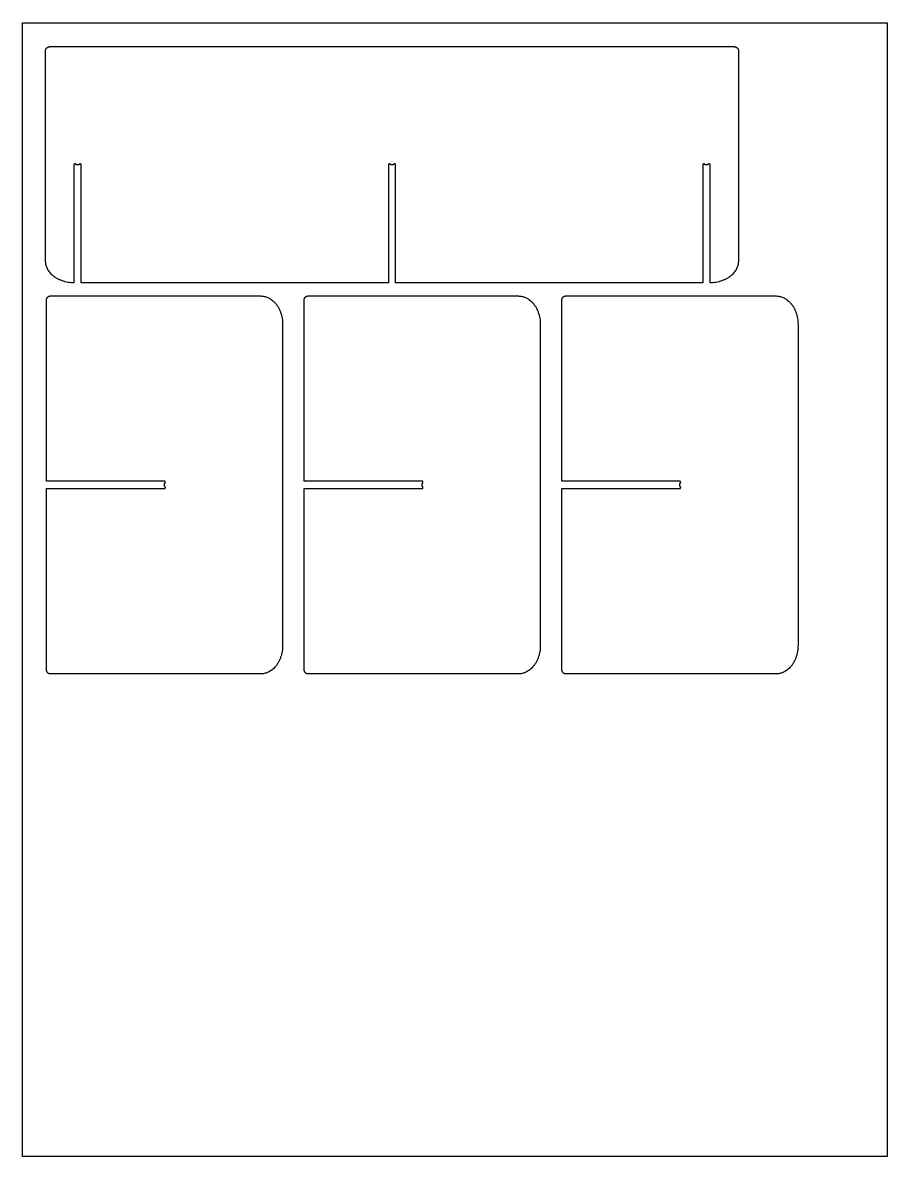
# Model space of a CAD drawing. Header units: millimetres. Extents: x -733 to 3323, y -1110 to 1290.
# Drawn here: x 1493 to 3323, y -1110 to 1290 of the extents above; entities that cross this region are included whole.
import ezdxf

# ---------------------------------------------------------------- set-up
doc = ezdxf.new("R2010")
doc.units = ezdxf.units.MM
doc.layers.add('Externalcut', color=1, linetype='Continuous', true_color=0xff0000)
doc.layers.add('Sheet', color=7, linetype='Continuous', true_color=0xffffff)

msp = doc.modelspace()

# ---------------------------------------------------------------- linework, layer by layer
at = {"layer": 'Externalcut'}
for points in [[(2267.1, 988.9), (2267.1, 738.9), (1617.1, 738.9), (1617.1, 988.9)], [(2932.5, 988.9), (2932.5, 738.9), (2282.5, 738.9), (2282.5, 988.9)], [(1793.3, 318.7), (1543.3, 318.7), (1543.3, 701)], [(2338.7, 318.7), (2088.7, 318.7), (2088.7, 701)], [(2884.1, 318.7), (2634.1, 318.7), (2634.1, 701)], [(1543.3, -79), (1543.3, 303.3), (1793.3, 303.3)], [(2088.7, -79), (2088.7, 303.3), (2338.7, 303.3)], [(2634.1, -79), (2634.1, 303.3), (2884.1, 303.3)], [(1997.2, -89), (1551, -89)], [(2542.5, -89), (2096.4, -89)], [(3087.9, -89), (2641.8, -89)]]:
    msp.add_lwpolyline(points, dxfattribs=at)
for points in [[(1541.7, 1231.2), (1541.7, 1238.9), (1551.7, 1238.9)], [(2997.9, 1238.9), (3007.9, 1238.9), (3007.9, 1231.2)], [(1601.7, 738.9), (1541.7, 738.9), (1541.7, 785)], [(3007.9, 785), (3007.9, 738.9), (2947.9, 738.9)], [(1543.3, 701), (1543.3, 711), (1551, 711)], [(1997.2, 711), (2043.3, 711), (2043.3, 651)], [(2088.7, 701), (2088.7, 711), (2096.4, 711)], [(2542.5, 711), (2588.7, 711), (2588.7, 651)], [(2634.1, 701), (2634.1, 711), (2641.8, 711)], [(3087.9, 711), (3134.1, 711), (3134.1, 651)], [(2043.3, -29), (2043.3, -89), (1997.2, -89)], [(2588.7, -29), (2588.7, -89), (2542.5, -89)], [(3134.1, -29), (3134.1, -89), (3087.9, -89)], [(1551, -89), (1543.3, -89), (1543.3, -79)], [(2096.4, -89), (2088.7, -89), (2088.7, -79)], [(2641.8, -89), (2634.1, -89), (2634.1, -79)]]:
    msp.add_rational_spline(points, [1, 0.707106781187, 1], degree=2, dxfattribs=at)
for points in [[(1541.7, 785), (1541.7, 1008.1), (1541.7, 1231.2)], [(1551.7, 1238.9), (2274.8, 1238.9), (2997.9, 1238.9)], [(3007.9, 1231.2), (3007.9, 1008.1), (3007.9, 785)], [(1601.7, 988.9), (1601.7, 863.9), (1601.7, 738.9)], [(1612.5, 988.9), (1609.4, 988.9), (1606.2, 988.9)], [(2277.9, 988.9), (2274.8, 988.9), (2271.6, 988.9)], [(2943.3, 988.9), (2940.2, 988.9), (2937, 988.9)], [(2947.9, 738.9), (2947.9, 863.9), (2947.9, 988.9)], [(1551, 711), (1774.1, 711), (1997.2, 711)], [(2096.4, 711), (2319.5, 711), (2542.5, 711)], [(2641.8, 711), (2864.8, 711), (3087.9, 711)], [(2043.3, 651), (2043.3, 311), (2043.3, -29)], [(2588.7, 651), (2588.7, 311), (2588.7, -29)], [(3134.1, 651), (3134.1, 311), (3134.1, -29)], [(1793.3, 307.9), (1793.3, 311), (1793.3, 314.2)], [(2338.7, 307.9), (2338.7, 311), (2338.7, 314.2)], [(2884.1, 307.9), (2884.1, 311), (2884.1, 314.2)]]:
    msp.add_open_spline(points, degree=2, dxfattribs=at)
for points, knots in [([(1606.2, 988.9), (1606.2, 990.6), (1604, 990.6), (1601.7, 990.6), (1601.7, 988.9)], [14814.521579, 14814.521579, 14814.521579, 14817.015218, 14817.015218, 14819.508857, 14819.508857, 14819.508857]), ([(1617.1, 988.9), (1617.1, 990.6), (1614.8, 990.6), (1612.5, 990.6), (1612.5, 988.9)], [14803.229187, 14803.229187, 14803.229187, 14805.722827, 14805.722827, 14808.216466, 14808.216466, 14808.216466]), ([(2271.6, 988.9), (2271.6, 990.6), (2269.4, 990.6), (2267.1, 990.6), (2267.1, 988.9)], [20180.70965, 20180.70965, 20180.70965, 20183.20329, 20183.20329, 20185.696929, 20185.696929, 20185.696929]), ([(2282.5, 988.9), (2282.5, 990.6), (2280.2, 990.6), (2277.9, 990.6), (2277.9, 988.9)], [20169.417259, 20169.417259, 20169.417259, 20171.910898, 20171.910898, 20174.404538, 20174.404538, 20174.404538]), ([(2937, 988.9), (2937, 990.6), (2934.8, 990.6), (2932.5, 990.6), (2932.5, 988.9)], [18585.671357, 18585.671357, 18585.671357, 18588.164997, 18588.164997, 18590.658636, 18590.658636, 18590.658636]), ([(2947.9, 988.9), (2947.9, 990.6), (2945.6, 990.6), (2943.3, 990.6), (2943.3, 988.9)], [18574.378966, 18574.378966, 18574.378966, 18576.872605, 18576.872605, 18579.366245, 18579.366245, 18579.366245]), ([(1793.3, 314.2), (1795.1, 314.2), (1795.1, 316.5), (1795.1, 318.7), (1793.3, 318.7)], [-2032.028297, -2032.028297, -2032.028297, -2029.534658, -2029.534658, -2027.041019, -2027.041019, -2027.041019]), ([(2338.7, 314.2), (2340.4, 314.2), (2340.4, 316.5), (2340.4, 318.7), (2338.7, 318.7)], [-2032.028297, -2032.028297, -2032.028297, -2029.534658, -2029.534658, -2027.041019, -2027.041019, -2027.041019]), ([(2884.1, 314.2), (2885.8, 314.2), (2885.8, 316.5), (2885.8, 318.7), (2884.1, 318.7)], [-2032.028297, -2032.028297, -2032.028297, -2029.534658, -2029.534658, -2027.041019, -2027.041019, -2027.041019]), ([(1793.3, 303.3), (1795.1, 303.3), (1795.1, 305.6), (1795.1, 307.9), (1793.3, 307.9)], [-2043.320688, -2043.320688, -2043.320688, -2040.827049, -2040.827049, -2038.33341, -2038.33341, -2038.33341]), ([(2338.7, 303.3), (2340.4, 303.3), (2340.4, 305.6), (2340.4, 307.9), (2338.7, 307.9)], [-2043.320688, -2043.320688, -2043.320688, -2040.827049, -2040.827049, -2038.33341, -2038.33341, -2038.33341]), ([(2884.1, 303.3), (2885.8, 303.3), (2885.8, 305.6), (2885.8, 307.9), (2884.1, 307.9)], [-2043.320688, -2043.320688, -2043.320688, -2040.827049, -2040.827049, -2038.33341, -2038.33341, -2038.33341])]:
    msp.add_rational_spline(points, [1, 0.707106781187, 1, 0.707106781187, 1], degree=2, knots=knots, dxfattribs=at)
at = {"layer": 'Sheet'}
msp.add_lwpolyline([(1493.1, 1289.6), (3323.1, 1289.6), (3323.1, -1110.4), (1493.1, -1110.4)], close=True, dxfattribs=at)

doc.saveas('drawing.dxf')
